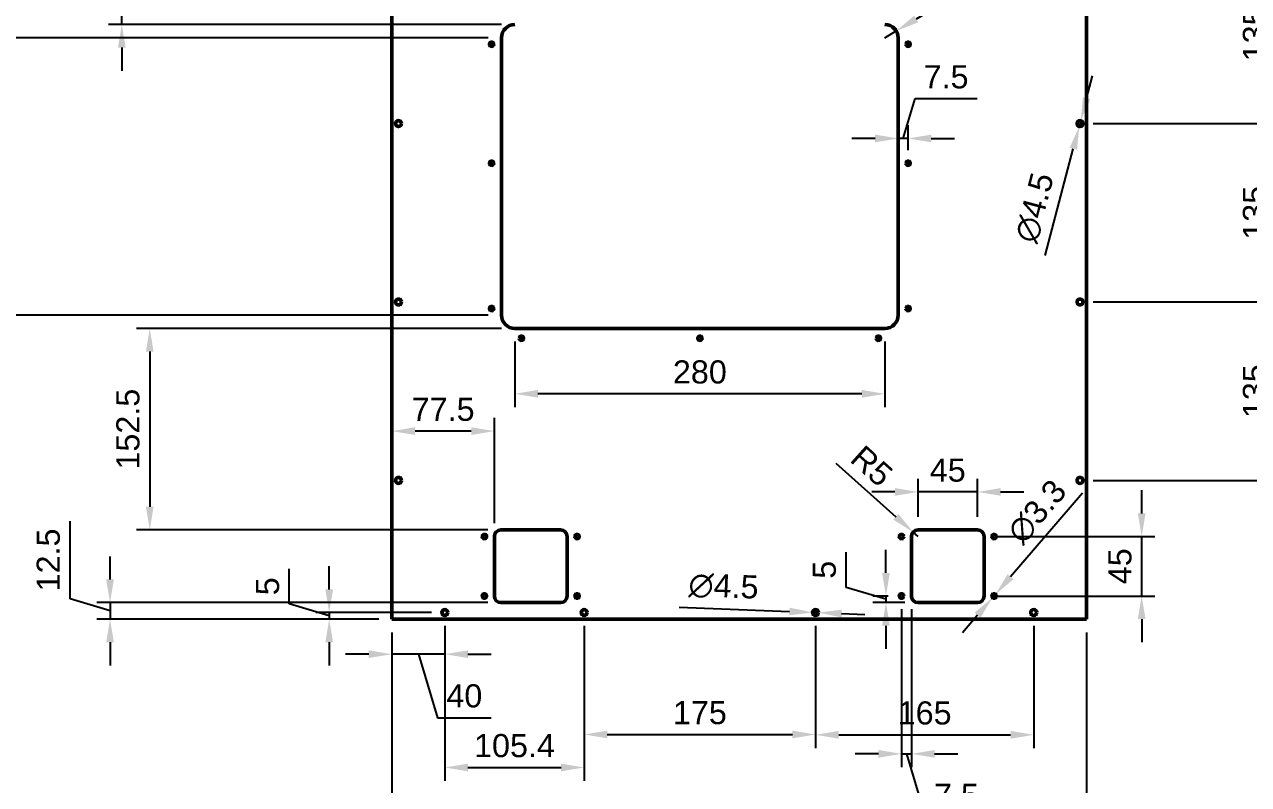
# Model space of a CAD drawing. Header units: millimetres. Extents: x 0 to 420, y 0 to 297.
# Drawn here: x 94.6 to 279.7, y 99.6 to 214.6 of the extents above; entities that cross this region are included whole.
import ezdxf

# ---------------------------------------------------------------- set-up
doc = ezdxf.new("R2010")
doc.units = ezdxf.units.MM
doc.header["$LTSCALE"] = 0.75
doc.layers.add('Dimensions', color=7, linetype='Continuous', lineweight=25)
doc.layers.add('Visible', color=7, linetype='Continuous', lineweight=50)
doc.styles.get("Standard").update_dxf_attribs({"font": 'arial.ttf'})
doc.dimstyles.new('ISO-25', dxfattribs={"dimtxt": 3.5, "dimasz": 3.5, "dimexe": 2, "dimexo": 2, "dimgap": 1.5, "dimtad": 1, "dimzin": 12, "dimdsep": 46, "dimtxsty": 'Standard', "dimcen": 0, "dimclrd": 256, "dimclre": 256, "dimclrt": 256, "dimazin": 3, "dimtp": 0.1, "dimtm": 0.1, "dimtfac": 0.714, "dimtmove": 1, "dimatfit": 3, "dimfxl": 1, "dimtzin": 12, "dimarcsym": 0})

# ---------------------------------------------------------------- blocks, each defined once
blk = doc.blocks.new('*D53')
at = {"layer": 'Defpoints', "color": 0, "transparency": 16777216}
for p in [(150.137704, 124.615066), (255.217704, 124.615066), (255.217704, 92.709721)]:
    blk.add_point(p, dxfattribs=at)
at = {"layer": 'Dimensions', "lineweight": -2, "transparency": 16777216}
for p, q in [((150.137704, 122.615066), (150.137704, 90.709721)), ((255.217704, 122.615066), (255.217704, 90.709721)), ((153.637704, 92.709721), (251.717704, 92.709721))]:
    blk.add_line(p, q, dxfattribs=at)
at = {"layer": 'Dimensions', "transparency": 16777216}
for points in [[(153.637704, 93.293054), (153.637704, 92.126388), (150.137704, 92.709721)], [(251.717704, 93.293054), (251.717704, 92.126388), (255.217704, 92.709721)]]:
    blk.add_solid(points, dxfattribs=at)
at = {"layer": 'Dimensions', "transparency": 16777216, "insert": (202.677704, 95.996726), "char_height": 3.5, "attachment_point": 5}
blk.add_mtext('525.4', dxfattribs=at)
blk = doc.blocks.new('*D54')
at = {"layer": 'Defpoints', "color": 0, "transparency": 16777216}
for p in [(150.137704, 124.615066), (158.137704, 125.615066), (150.137704, 119.307873)]:
    blk.add_point(p, dxfattribs=at)
at = {"layer": 'Dimensions', "lineweight": -2, "transparency": 16777216}
for p, q in [((150.137704, 122.615066), (150.137704, 117.307873)), ((158.137704, 123.615066), (158.137704, 117.307873)), ((146.637704, 119.307873), (143.137704, 119.307873)), ((158.137704, 119.307873), (150.137704, 119.307873)), ((158.137704, 119.307873), (150.137704, 119.307873)), ((154.137704, 119.307873), (157.021009, 109.696856)), ((161.637704, 119.307873), (165.137704, 119.307873)), ((157.021009, 109.696856), (165.163574, 109.696856))]:
    blk.add_line(p, q, dxfattribs=at)
at = {"layer": 'Dimensions', "transparency": 16777216}
for points in [[(146.637704, 119.891206), (146.637704, 118.724539), (150.137704, 119.307873)], [(161.637704, 119.891206), (161.637704, 118.724539), (158.137704, 119.307873)]]:
    blk.add_solid(points, dxfattribs=at)
at = {"layer": 'Dimensions', "transparency": 16777216, "insert": (161.092292, 112.983862), "char_height": 3.5, "attachment_point": 5}
blk.add_mtext('40', dxfattribs=at)
blk = doc.blocks.new('*D55')
at = {"layer": 'Defpoints', "color": 0, "transparency": 16777216}
for p in [(140.648818, 124.615066), (150.137704, 124.615066), (158.137704, 125.615066)]:
    blk.add_point(p, dxfattribs=at)
at = {"layer": 'Dimensions', "lineweight": -2, "transparency": 16777216}
for p, q in [((134.618975, 126.924019), (134.618975, 132.244619)), ((140.648818, 129.115066), (140.648818, 132.615066)), ((140.648818, 125.115066), (134.618975, 126.924019)), ((156.137704, 125.615066), (138.648818, 125.615066)), ((148.137704, 124.615066), (138.648818, 124.615066)), ((140.648818, 125.615066), (140.648818, 124.615066)), ((140.648818, 125.615066), (140.648818, 124.615066)), ((140.648818, 121.115066), (140.648818, 117.615066))]:
    blk.add_line(p, q, dxfattribs=at)
at = {"layer": 'Dimensions', "transparency": 16777216}
for points in [[(140.065485, 129.115066), (141.232152, 129.115066), (140.648818, 125.615066)], [(140.065485, 121.115066), (141.232152, 121.115066), (140.648818, 124.615066)]]:
    blk.add_solid(points, dxfattribs=at)
at = {"layer": 'Dimensions', "transparency": 16777216, "insert": (131.339132, 129.584319), "char_height": 3.5, "attachment_point": 5, "rotation": 90}
blk.add_mtext('5', dxfattribs=at)
blk = doc.blocks.new('*D56')
at = {"layer": 'Defpoints', "color": 0, "transparency": 16777216}
for p in [(158.137704, 125.615066), (179.217704, 125.615066), (179.217704, 102.163738)]:
    blk.add_point(p, dxfattribs=at)
at = {"layer": 'Dimensions', "lineweight": -2, "transparency": 16777216}
for p, q in [((158.137704, 123.615066), (158.137704, 100.163738)), ((179.217704, 123.615066), (179.217704, 100.163738)), ((161.637704, 102.163738), (175.717704, 102.163738))]:
    blk.add_line(p, q, dxfattribs=at)
at = {"layer": 'Dimensions', "transparency": 16777216}
for points in [[(161.637704, 102.747071), (161.637704, 101.580404), (158.137704, 102.163738)], [(175.717704, 102.747071), (175.717704, 101.580404), (179.217704, 102.163738)]]:
    blk.add_solid(points, dxfattribs=at)
at = {"layer": 'Dimensions', "transparency": 16777216, "insert": (168.677704, 105.450743), "char_height": 3.5, "attachment_point": 5}
blk.add_mtext('105.4', dxfattribs=at)
blk = doc.blocks.new('*D57')
at = {"layer": 'Defpoints', "color": 0, "transparency": 16777216}
for p in [(179.217704, 125.615066), (214.217704, 125.615066), (214.217704, 107.154792)]:
    blk.add_point(p, dxfattribs=at)
at = {"layer": 'Dimensions', "lineweight": -2, "transparency": 16777216}
for p, q in [((179.217704, 123.615066), (179.217704, 105.154792)), ((214.217704, 123.615066), (214.217704, 105.154792)), ((182.717704, 107.154792), (210.717704, 107.154792))]:
    blk.add_line(p, q, dxfattribs=at)
at = {"layer": 'Dimensions', "transparency": 16777216}
for points in [[(182.717704, 107.738125), (182.717704, 106.571458), (179.217704, 107.154792)], [(210.717704, 107.738125), (210.717704, 106.571458), (214.217704, 107.154792)]]:
    blk.add_solid(points, dxfattribs=at)
at = {"layer": 'Dimensions', "transparency": 16777216, "insert": (196.717704, 110.441797), "char_height": 3.5, "attachment_point": 5}
blk.add_mtext('175', dxfattribs=at)
blk = doc.blocks.new('*D58')
at = {"layer": 'Defpoints', "color": 0, "transparency": 16777216}
for p in [(214.217704, 125.615066), (247.217704, 125.615066), (247.217704, 107.108318)]:
    blk.add_point(p, dxfattribs=at)
at = {"layer": 'Dimensions', "lineweight": -2, "transparency": 16777216}
for p, q in [((214.217704, 123.615066), (214.217704, 105.108318)), ((247.217704, 123.615066), (247.217704, 105.108318)), ((217.717704, 107.108318), (243.717704, 107.108318))]:
    blk.add_line(p, q, dxfattribs=at)
at = {"layer": 'Dimensions', "transparency": 16777216}
for points in [[(217.717704, 107.691652), (217.717704, 106.524985), (214.217704, 107.108318)], [(243.717704, 107.691652), (243.717704, 106.524985), (247.217704, 107.108318)]]:
    blk.add_solid(points, dxfattribs=at)
at = {"layer": 'Dimensions', "transparency": 16777216, "insert": (230.717704, 110.395324), "char_height": 3.5, "attachment_point": 5}
blk.add_mtext('165', dxfattribs=at)
blk = doc.blocks.new('*D59')
at = {"layer": 'Defpoints', "color": 0, "transparency": 16777216}
for p in [(213.768044, 125.632532), (214.667365, 125.597599)]:
    blk.add_point(p, dxfattribs=at)
at = {"layer": 'Dimensions', "lineweight": -2, "transparency": 16777216}
for p, q in [((193.576926, 126.416824), (210.270681, 125.768382)), ((214.667365, 125.597599), (213.768044, 125.632532)), ((218.164728, 125.46175), (221.66209, 125.3259))]:
    blk.add_line(p, q, dxfattribs=at)
at = {"layer": 'Dimensions', "transparency": 16777216}
for points in [[(210.293323, 126.351275), (210.248039, 125.185488), (213.768044, 125.632532)], [(218.187369, 126.044643), (218.142086, 124.878856), (214.667365, 125.597599)]]:
    blk.add_solid(points, dxfattribs=at)
at = {"layer": 'Dimensions', "transparency": 16777216, "insert": (200.306504, 129.542868), "char_height": 3.5, "attachment_point": 5, "rotation": 357.77556184}
blk.add_mtext('∅4.5', dxfattribs=at)
blk = doc.blocks.new('*D60')
at = {"layer": 'Defpoints', "color": 0, "transparency": 16777216}
for p in [(228.972589, 137.782001), (229.717704, 137.115066)]:
    blk.add_point(p, dxfattribs=at)
at = {"layer": 'Dimensions', "lineweight": -2, "transparency": 16777216}
for p, q in [((217.296489, 148.23301), (226.364685, 140.116276)), ((229.717704, 137.115066), (228.972589, 137.782001))]:
    blk.add_line(p, q, dxfattribs=at)
at = {"layer": 'Dimensions', "transparency": 16777216}
blk.add_solid([(226.753731, 140.550927), (225.97564, 139.681625), (228.972589, 137.782001)], dxfattribs=at)
at = {"layer": 'Dimensions', "transparency": 16777216, "insert": (222.71408, 147.785642), "char_height": 3.5, "attachment_point": 5, "rotation": 318.16897779}
blk.add_mtext('R5', dxfattribs=at)
blk = doc.blocks.new('*D61')
at = {"layer": 'Defpoints', "color": 0, "transparency": 16777216}
for p in [(229.717704, 143.863776), (229.717704, 138.115066), (238.717704, 138.115066)]:
    blk.add_point(p, dxfattribs=at)
at = {"layer": 'Dimensions', "lineweight": -2, "transparency": 16777216}
for p, q in [((229.717704, 140.115066), (229.717704, 145.863776)), ((238.717704, 140.115066), (238.717704, 145.863776)), ((226.217704, 143.863776), (222.717704, 143.863776)), ((238.717704, 143.863776), (229.717704, 143.863776)), ((242.217704, 143.863776), (245.717704, 143.863776))]:
    blk.add_line(p, q, dxfattribs=at)
at = {"layer": 'Dimensions', "transparency": 16777216}
for points in [[(226.217704, 144.447109), (226.217704, 143.280442), (229.717704, 143.863776)], [(242.217704, 144.447109), (242.217704, 143.280442), (238.717704, 143.863776)]]:
    blk.add_solid(points, dxfattribs=at)
at = {"layer": 'Dimensions', "transparency": 16777216, "insert": (234.217704, 147.143619), "char_height": 3.5, "attachment_point": 5}
blk.add_mtext('45', dxfattribs=at)
blk = doc.blocks.new('*D62')
at = {"layer": 'Defpoints', "color": 0, "transparency": 16777216}
for p in [(239.717704, 137.115066), (263.551642, 137.115066), (239.717704, 128.115066)]:
    blk.add_point(p, dxfattribs=at)
at = {"layer": 'Dimensions', "lineweight": -2, "transparency": 16777216}
for p, q in [((263.551642, 140.615066), (263.551642, 144.115066)), ((241.717704, 137.115066), (265.551642, 137.115066)), ((263.551642, 128.115066), (263.551642, 137.115066)), ((241.717704, 128.115066), (265.551642, 128.115066)), ((263.551642, 124.615066), (263.551642, 121.115066))]:
    blk.add_line(p, q, dxfattribs=at)
at = {"layer": 'Dimensions', "transparency": 16777216}
for points in [[(262.968309, 140.615066), (264.134976, 140.615066), (263.551642, 137.115066)], [(262.968309, 124.615066), (264.134976, 124.615066), (263.551642, 128.115066)]]:
    blk.add_solid(points, dxfattribs=at)
at = {"layer": 'Dimensions', "transparency": 16777216, "insert": (260.271799, 132.615066), "char_height": 3.5, "attachment_point": 5, "rotation": 90}
blk.add_mtext('45', dxfattribs=at)
blk = doc.blocks.new('*D63')
at = {"layer": 'Defpoints', "color": 0, "transparency": 16777216}
for p in [(227.217704, 128.115066), (228.717704, 128.115066), (228.717704, 104.223645)]:
    blk.add_point(p, dxfattribs=at)
at = {"layer": 'Dimensions', "lineweight": -2, "transparency": 16777216}
for p, q in [((227.217704, 126.115066), (227.217704, 102.223645)), ((228.717704, 126.115066), (228.717704, 102.223645)), ((223.717704, 104.223645), (220.217704, 104.223645)), ((227.217704, 104.223645), (228.717704, 104.223645)), ((227.217704, 104.223645), (228.717704, 104.223645)), ((227.967704, 104.223645), (230.844563, 94.634116)), ((232.217704, 104.223645), (235.717704, 104.223645)), ((230.844563, 94.634116), (240.214277, 94.634116))]:
    blk.add_line(p, q, dxfattribs=at)
at = {"layer": 'Dimensions', "transparency": 16777216}
for points in [[(223.717704, 104.806978), (223.717704, 103.640312), (227.217704, 104.223645)], [(232.217704, 104.806978), (232.217704, 103.640312), (228.717704, 104.223645)]]:
    blk.add_solid(points, dxfattribs=at)
at = {"layer": 'Dimensions', "transparency": 16777216, "insert": (235.52942, 97.913959), "char_height": 3.5, "attachment_point": 5}
blk.add_mtext('7.5', dxfattribs=at)
blk = doc.blocks.new('*D64')
at = {"layer": 'Defpoints', "color": 0, "transparency": 16777216}
for p in [(227.217704, 128.115066), (224.868406, 127.115066), (229.717704, 127.115066)]:
    blk.add_point(p, dxfattribs=at)
at = {"layer": 'Dimensions', "lineweight": -2, "transparency": 16777216}
for p, q in [((218.838563, 129.424019), (218.838563, 134.744619)), ((224.868406, 131.615066), (224.868406, 135.115066)), ((224.868406, 127.615066), (218.838563, 129.424019)), ((225.217704, 128.115066), (222.868406, 128.115066)), ((224.868406, 128.115066), (224.868406, 127.115066)), ((224.868406, 128.115066), (224.868406, 127.115066)), ((227.717704, 127.115066), (222.868406, 127.115066)), ((224.868406, 123.615066), (224.868406, 120.115066))]:
    blk.add_line(p, q, dxfattribs=at)
at = {"layer": 'Dimensions', "transparency": 16777216}
for points in [[(224.285073, 131.615066), (225.451739, 131.615066), (224.868406, 128.115066)], [(224.285073, 123.615066), (225.451739, 123.615066), (224.868406, 127.115066)]]:
    blk.add_solid(points, dxfattribs=at)
at = {"layer": 'Dimensions', "transparency": 16777216, "insert": (215.55872, 132.084319), "char_height": 3.5, "attachment_point": 5, "rotation": 90}
blk.add_mtext('5', dxfattribs=at)
blk = doc.blocks.new('*D65')
at = {"layer": 'Defpoints', "color": 0, "transparency": 16777216}
for p in [(241.002572, 127.86483), (241.432837, 128.365301)]:
    blk.add_point(p, dxfattribs=at)
at = {"layer": 'Dimensions', "lineweight": -2, "transparency": 16777216}
for p, q in [((254.588579, 143.66766), (243.714547, 131.019317)), ((241.002572, 127.86483), (241.432837, 128.365301)), ((238.720862, 125.210814), (236.439152, 122.556798))]:
    blk.add_line(p, q, dxfattribs=at)
at = {"layer": 'Dimensions', "transparency": 16777216}
for points in [[(243.272211, 131.399602), (244.156883, 130.639032), (241.432837, 128.365301)], [(238.278526, 125.591099), (239.163198, 124.830529), (241.002572, 127.86483)]]:
    blk.add_solid(points, dxfattribs=at)
at = {"layer": 'Dimensions', "transparency": 16777216, "insert": (247.725688, 140.877165), "char_height": 3.5, "attachment_point": 5, "rotation": 49.31369579}
blk.add_mtext('∅3.3', dxfattribs=at)
blk = doc.blocks.new('*D71')
at = {"layer": 'Defpoints', "color": 0, "transparency": 16777216}
for p in [(254.217704, 226.615066), (283.916189, 226.615066), (254.217704, 199.615066)]:
    blk.add_point(p, dxfattribs=at)
at = {"layer": 'Dimensions', "lineweight": -2, "transparency": 16777216}
for p, q in [((256.217704, 226.615066), (285.916189, 226.615066)), ((283.916189, 203.115066), (283.916189, 223.115066)), ((256.217704, 199.615066), (285.916189, 199.615066))]:
    blk.add_line(p, q, dxfattribs=at)
at = {"layer": 'Dimensions', "transparency": 16777216}
for points in [[(283.332856, 223.115066), (284.499523, 223.115066), (283.916189, 226.615066)], [(283.332856, 203.115066), (284.499523, 203.115066), (283.916189, 199.615066)]]:
    blk.add_solid(points, dxfattribs=at)
at = {"layer": 'Dimensions', "transparency": 16777216, "insert": (280.62799, 213.115066), "char_height": 3.5, "attachment_point": 5, "rotation": 90}
blk.add_mtext('135', dxfattribs=at)
blk = doc.blocks.new('*D72')
at = {"layer": 'Defpoints', "color": 0, "transparency": 16777216}
for p in [(254.217704, 199.615066), (283.916189, 199.615066), (254.217704, 172.615066)]:
    blk.add_point(p, dxfattribs=at)
at = {"layer": 'Dimensions', "lineweight": -2, "transparency": 16777216}
for p, q in [((256.217704, 199.615066), (285.916189, 199.615066)), ((283.916189, 176.115066), (283.916189, 196.115066)), ((256.217704, 172.615066), (285.916189, 172.615066))]:
    blk.add_line(p, q, dxfattribs=at)
at = {"layer": 'Dimensions', "transparency": 16777216}
for points in [[(283.332856, 196.115066), (284.499523, 196.115066), (283.916189, 199.615066)], [(283.332856, 176.115066), (284.499523, 176.115066), (283.916189, 172.615066)]]:
    blk.add_solid(points, dxfattribs=at)
at = {"layer": 'Dimensions', "transparency": 16777216, "insert": (280.62799, 186.115066), "char_height": 3.5, "attachment_point": 5, "rotation": 90}
blk.add_mtext('135', dxfattribs=at)
blk = doc.blocks.new('*D73')
at = {"layer": 'Defpoints', "color": 0, "transparency": 16777216}
for p in [(254.217704, 172.615066), (283.916189, 172.615066), (254.217704, 145.615066)]:
    blk.add_point(p, dxfattribs=at)
at = {"layer": 'Dimensions', "lineweight": -2, "transparency": 16777216}
for p, q in [((256.217704, 172.615066), (285.916189, 172.615066)), ((283.916189, 149.115066), (283.916189, 169.115066)), ((256.217704, 145.615066), (285.916189, 145.615066))]:
    blk.add_line(p, q, dxfattribs=at)
at = {"layer": 'Dimensions', "transparency": 16777216}
for points in [[(283.332856, 169.115066), (284.499523, 169.115066), (283.916189, 172.615066)], [(283.332856, 149.115066), (284.499523, 149.115066), (283.916189, 145.615066)]]:
    blk.add_solid(points, dxfattribs=at)
at = {"layer": 'Dimensions', "transparency": 16777216, "insert": (280.62799, 159.115066), "char_height": 3.5, "attachment_point": 5, "rotation": 90}
blk.add_mtext('135', dxfattribs=at)
blk = doc.blocks.new('*D74')
at = {"layer": 'Defpoints', "color": 0, "transparency": 16777216}
for p in [(254.332331, 200.050222), (254.103078, 199.17991)]:
    blk.add_point(p, dxfattribs=at)
at = {"layer": 'Dimensions', "lineweight": -2, "transparency": 16777216}
for p, q in [((255.223873, 203.434768), (256.115415, 206.819314)), ((254.332331, 200.050222), (254.103078, 199.17991)), ((248.955992, 179.640108), (253.211536, 195.795363))]:
    blk.add_line(p, q, dxfattribs=at)
at = {"layer": 'Dimensions', "transparency": 16777216}
for points in [[(254.659782, 203.583358), (255.787964, 203.286178), (254.332331, 200.050222)], [(252.647445, 195.943954), (253.775627, 195.646773), (254.103078, 199.17991)]]:
    blk.add_solid(points, dxfattribs=at)
at = {"layer": 'Dimensions', "transparency": 16777216, "insert": (247.364759, 186.887683), "char_height": 3.5, "attachment_point": 5, "rotation": 75.24264608}
blk.add_mtext('∅4.5', dxfattribs=at)
blk = doc.blocks.new('*D75')
at = {"layer": 'Defpoints', "color": 0, "transparency": 16777216}
for p in [(150.137704, 153.071752), (150.137704, 152.413028), (165.637704, 137.115066)]:
    blk.add_point(p, dxfattribs=at)
at = {"layer": 'Dimensions', "lineweight": -2, "transparency": 16777216}
for p, q in [((150.137704, 154.413028), (150.137704, 155.071752)), ((165.637704, 139.115066), (165.637704, 155.071752)), ((162.137704, 153.071752), (153.637704, 153.071752))]:
    blk.add_line(p, q, dxfattribs=at)
at = {"layer": 'Dimensions', "transparency": 16777216}
for points in [[(153.637704, 153.655086), (153.637704, 152.488419), (150.137704, 153.071752)], [(162.137704, 153.655086), (162.137704, 152.488419), (165.637704, 153.071752)]]:
    blk.add_solid(points, dxfattribs=at)
at = {"layer": 'Dimensions', "transparency": 16777216, "insert": (157.887704, 156.351595), "char_height": 3.5, "attachment_point": 5}
blk.add_mtext('77.5', dxfattribs=at)
blk = doc.blocks.new('*D76')
at = {"layer": 'Defpoints', "color": 0, "transparency": 16777216}
for p in [(166.637704, 127.115066), (107.49764, 124.615066), (150.137704, 124.615066)]:
    blk.add_point(p, dxfattribs=at)
at = {"layer": 'Dimensions', "lineweight": -2, "transparency": 16777216}
for p, q in [((101.460634, 127.676167), (101.460634, 139.464366)), ((107.49764, 130.615066), (107.49764, 134.115066)), ((107.49764, 125.865066), (101.460634, 127.676167)), ((164.637704, 127.115066), (105.49764, 127.115066)), ((107.49764, 127.115066), (107.49764, 124.615066)), ((107.49764, 127.115066), (107.49764, 124.615066)), ((148.137704, 124.615066), (105.49764, 124.615066)), ((107.49764, 121.115066), (107.49764, 117.615066))]:
    blk.add_line(p, q, dxfattribs=at)
at = {"layer": 'Dimensions', "transparency": 16777216}
for points in [[(106.914306, 130.615066), (108.080973, 130.615066), (107.49764, 127.115066)], [(106.914306, 121.115066), (108.080973, 121.115066), (107.49764, 124.615066)]]:
    blk.add_solid(points, dxfattribs=at)
at = {"layer": 'Dimensions', "transparency": 16777216, "insert": (98.173629, 133.570267), "char_height": 3.5, "attachment_point": 5, "rotation": 90}
blk.add_mtext('12.5', dxfattribs=at)
blk = doc.blocks.new('*D77')
at = {"layer": 'Defpoints', "color": 0, "transparency": 16777216}
for p in [(168.717704, 168.615066), (224.717704, 168.615066), (168.717704, 158.715571)]:
    blk.add_point(p, dxfattribs=at)
at = {"layer": 'Dimensions', "lineweight": -2, "transparency": 16777216}
for p, q in [((168.717704, 166.615066), (168.717704, 156.715571)), ((224.717704, 166.615066), (224.717704, 156.715571)), ((221.217704, 158.715571), (172.217704, 158.715571))]:
    blk.add_line(p, q, dxfattribs=at)
at = {"layer": 'Dimensions', "transparency": 16777216}
for points in [[(172.217704, 159.298904), (172.217704, 158.132237), (168.717704, 158.715571)], [(221.217704, 159.298904), (221.217704, 158.132237), (224.717704, 158.715571)]]:
    blk.add_solid(points, dxfattribs=at)
at = {"layer": 'Dimensions', "transparency": 16777216, "insert": (196.717704, 162.002576), "char_height": 3.5, "attachment_point": 5}
blk.add_mtext('280', dxfattribs=at)
blk = doc.blocks.new('*D78')
at = {"layer": 'Defpoints', "color": 0, "transparency": 16777216}
for p in [(168.717704, 168.615066), (113.507076, 138.115066), (166.637704, 138.115066)]:
    blk.add_point(p, dxfattribs=at)
at = {"layer": 'Dimensions', "lineweight": -2, "transparency": 16777216}
for p, q in [((166.717704, 168.615066), (111.507076, 168.615066)), ((113.507076, 165.115066), (113.507076, 141.615066)), ((164.637704, 138.115066), (111.507076, 138.115066))]:
    blk.add_line(p, q, dxfattribs=at)
at = {"layer": 'Dimensions', "transparency": 16777216}
for points in [[(112.923743, 165.115066), (114.090409, 165.115066), (113.507076, 168.615066)], [(112.923743, 141.615066), (114.090409, 141.615066), (113.507076, 138.115066)]]:
    blk.add_solid(points, dxfattribs=at)
at = {"layer": 'Dimensions', "transparency": 16777216, "insert": (110.220071, 153.365066), "char_height": 3.5, "attachment_point": 5, "rotation": 90}
blk.add_mtext('152.5', dxfattribs=at)
blk = doc.blocks.new('*D85')
at = {"layer": 'Defpoints', "color": 0, "transparency": 16777216}
for p in [(109.281912, 224.615066), (182.737704, 224.615066), (168.717704, 214.615066)]:
    blk.add_point(p, dxfattribs=at)
at = {"layer": 'Dimensions', "lineweight": -2, "transparency": 16777216}
for p, q in [((109.281912, 228.115066), (109.281912, 231.615066)), ((180.737704, 224.615066), (107.281912, 224.615066)), ((109.281912, 214.615066), (109.281912, 224.615066)), ((166.717704, 214.615066), (107.281912, 214.615066)), ((109.281912, 211.115066), (109.281912, 207.615066))]:
    blk.add_line(p, q, dxfattribs=at)
at = {"layer": 'Dimensions', "transparency": 16777216}
for points in [[(108.698579, 228.115066), (109.865246, 228.115066), (109.281912, 224.615066)], [(108.698579, 211.115066), (109.865246, 211.115066), (109.281912, 214.615066)]]:
    blk.add_solid(points, dxfattribs=at)
at = {"layer": 'Dimensions', "transparency": 16777216, "insert": (105.994907, 219.615066), "char_height": 3.5, "attachment_point": 5, "rotation": 90}
blk.add_mtext('50', dxfattribs=at)
blk = doc.blocks.new('*D90')
at = {"layer": 'Defpoints', "color": 0, "transparency": 16777216}
for p in [(85.148568, 212.615066), (166.717704, 212.615066), (166.717704, 170.615066)]:
    blk.add_point(p, dxfattribs=at)
at = {"layer": 'Dimensions', "lineweight": -2, "transparency": 16777216}
for p, q in [((164.717704, 212.615066), (83.148568, 212.615066)), ((85.148568, 174.115066), (85.148568, 209.115066)), ((164.717704, 170.615066), (83.148568, 170.615066))]:
    blk.add_line(p, q, dxfattribs=at)
at = {"layer": 'Dimensions', "transparency": 16777216}
for points in [[(84.565234, 209.115066), (85.731901, 209.115066), (85.148568, 212.615066)], [(84.565234, 174.115066), (85.731901, 174.115066), (85.148568, 170.615066)]]:
    blk.add_solid(points, dxfattribs=at)
at = {"layer": 'Dimensions', "transparency": 16777216, "insert": (81.861562, 191.615066), "char_height": 3.5, "attachment_point": 5, "rotation": 90}
blk.add_mtext('210', dxfattribs=at)
blk = doc.blocks.new('*D93')
at = {"layer": 'Defpoints', "color": 0, "transparency": 16777216}
for p in [(226.43432, 213.641337), (224.717704, 212.615066)]:
    blk.add_point(p, dxfattribs=at)
at = {"layer": 'Dimensions', "lineweight": -2, "transparency": 16777216}
for p, q in [((242.185376, 223.058039), (229.438396, 215.437311)), ((224.717704, 212.615066), (226.43432, 213.641337))]:
    blk.add_line(p, q, dxfattribs=at)
at = {"layer": 'Dimensions', "transparency": 16777216}
blk.add_solid([(229.139067, 215.937991), (229.737725, 214.936632), (226.43432, 213.641337)], dxfattribs=at)
at = {"layer": 'Dimensions', "transparency": 16777216, "insert": (235.627245, 222.966924), "char_height": 3.5, "attachment_point": 5, "rotation": 30.87292366}
blk.add_mtext('R10', dxfattribs=at)
blk = doc.blocks.new('*D94')
at = {"layer": 'Defpoints', "color": 0, "transparency": 16777216}
for p in [(226.717704, 197.358976), (226.717704, 197.358976), (228.217704, 193.615066)]:
    blk.add_point(p, dxfattribs=at)
at = {"layer": 'Dimensions', "lineweight": -2, "transparency": 16777216}
for p, q in [((227.467704, 197.358976), (229.276657, 203.388819)), ((229.276657, 203.388819), (238.646371, 203.388819)), ((228.217704, 195.615066), (228.217704, 199.358976)), ((223.217704, 197.358976), (219.717704, 197.358976)), ((228.217704, 197.358976), (226.717704, 197.358976)), ((228.217704, 197.358976), (226.717704, 197.358976)), ((231.717704, 197.358976), (235.217704, 197.358976))]:
    blk.add_line(p, q, dxfattribs=at)
at = {"layer": 'Dimensions', "transparency": 16777216}
for points in [[(223.217704, 197.94231), (223.217704, 196.775643), (226.717704, 197.358976)], [(231.717704, 197.94231), (231.717704, 196.775643), (228.217704, 197.358976)]]:
    blk.add_solid(points, dxfattribs=at)
at = {"layer": 'Dimensions', "transparency": 16777216, "insert": (233.961514, 206.668663), "char_height": 3.5, "attachment_point": 5}
blk.add_mtext('7.5', dxfattribs=at)

msp = doc.modelspace()

# ---------------------------------------------------------------- linework, layer by layer
at = {"layer": 'Visible', "extrusion": (0, 2.967e-13, -1)}
for p, q in [((255.217704, 124.615066, 1), (255.217704, 260.615066, 1)), ((150.137704, 256.615066, 1), (150.137704, 124.615066, 1)), ((166.717704, 170.615066, 1), (166.717704, 212.615066, 1)), ((226.717704, 212.615066, 1), (226.717704, 170.615066, 1)), ((224.717704, 168.615066, 1), (168.717704, 168.615066, 1)), ((165.637704, 137.115066, 1), (165.637704, 128.115066, 1)), ((175.637704, 138.115066, 1), (166.637704, 138.115066, 1)), ((176.637704, 128.115066, 1), (176.637704, 137.115066, 1)), ((228.717704, 137.115066, 1), (228.717704, 128.115066, 1)), ((238.717704, 138.115066, 1), (229.717704, 138.115066, 1)), ((239.717704, 128.115066, 1), (239.717704, 137.115066, 1)), ((166.637704, 127.115066, 1), (175.637704, 127.115066, 1)), ((229.717704, 127.115066, 1), (238.717704, 127.115066, 1)), ((150.137704, 124.615066, 1), (255.217704, 124.615066, 1))]:
    msp.add_line(p, q, dxfattribs=at)
for centre in [(-165.217704, 211.615066, -1), (-228.217704, 211.615066, -1), (-165.217704, 193.615066, -1), (-228.217704, 193.615066, -1), (-165.217704, 171.615066, -1), (-228.217704, 171.615066, -1), (-169.717704, 167.115066, -1), (-196.717704, 167.115066, -1), (-223.717704, 167.115066, -1)]:
    msp.add_circle(centre, 0.33, dxfattribs=at)
at = {"layer": 'Visible'}
for centre, radius in [((151.137704, 199.615066, 1), 0.45), ((254.217704, 199.615066, 1), 0.45), ((151.137704, 172.615066, 1), 0.45), ((254.217704, 172.615066, 1), 0.45), ((151.137704, 145.615066, 1), 0.45), ((254.217704, 145.615066, 1), 0.45), ((164.137704, 137.115066, 1), 0.33), ((178.137704, 137.115066, 1), 0.33), ((227.217704, 137.115066, 1), 0.33), ((241.217704, 137.115066, 1), 0.33), ((164.137704, 128.115066, 1), 0.33), ((178.137704, 128.115066, 1), 0.33), ((227.217704, 128.115066, 1), 0.33), ((241.217704, 128.115066, 1), 0.33), ((158.137704, 125.615066, 1), 0.45), ((179.217704, 125.615066, 1), 0.45), ((214.217704, 125.615066, 1), 0.45), ((247.217704, 125.615066, 1), 0.45)]:
    msp.add_circle(centre, radius, dxfattribs=at)
at = {"layer": 'Visible', "extrusion": (0, 2.967e-13, -1)}
for centre, start, end in [((-168.717704, 212.615066, -1), 0, 90), ((-224.717704, 212.615066, -1), 90, 180)]:
    msp.add_arc(centre, 2, start, end, dxfattribs=at)
at = {"layer": 'Visible'}
for centre, radius, start, end in [((168.717704, 170.615066, 1), 2, 180, 270), ((224.717704, 170.615066, 1), 2, 270, 0), ((166.637704, 137.115066, 1), 1, 90, 180), ((175.637704, 137.115066, 1), 1, 0, 90), ((229.717704, 137.115066, 1), 1, 90, 180), ((238.717704, 137.115066, 1), 1, 0, 90), ((166.637704, 128.115066, 1), 1, 180, 270), ((175.637704, 128.115066, 1), 1, 270, 0), ((229.717704, 128.115066, 1), 1, 180, 270), ((238.717704, 128.115066, 1), 1, 270, 0)]:
    msp.add_arc(centre, radius, start, end, dxfattribs=at)

# ---------------------------------------------------------------- dimensions: what is measured, and where the dimension line sits
at = {"layer": 'Dimensions'}
for base, p1, p2, angle, picture, middle in [((109.281912, 224.615066), (168.717704, 214.615066), (182.737704, 224.615066), 90, '*D85', (105.994907, 219.615066)), ((113.507076, 138.115066), (168.717704, 168.615066), (166.637704, 138.115066), 270, '*D78', (110.220071, 153.365066)), ((107.49764, 124.615066), (166.637704, 127.115066), (150.137704, 124.615066), 90, '*D76', (98.173629, 129.176167)), ((224.868406, 127.115066), (227.217704, 128.115066), (229.717704, 127.115066), 90, '*D64', (215.55872, 130.924019)), ((140.648818, 124.615066), (158.137704, 125.615066), (150.137704, 124.615066), 90, '*D55', (131.339132, 128.424019))]:
    dim = msp.add_linear_dim(base=base, p1=p1, p2=p2, angle=angle, dimstyle='ISO-25', override={"dimlfac": 5, "dimclrd": 256, "dimclre": 256}, dxfattribs=at)
    dim.commit()
    dim.dimension.update_dxf_attribs({"geometry": picture, "text_midpoint": middle})
dim = msp.add_radius_dim(center=(224.717704, 212.615066), mpoint=(226.43432, 213.641337), dimstyle='ISO-25', override={"dimlfac": 5, "dimse1": 1, "dimclrd": 256, "dimclre": 256}, dxfattribs=at)
dim.commit()
dim.dimension.update_dxf_attribs({"geometry": '*D93', "text_midpoint": (235.627245, 222.966924)})
for p1, p2, distance, picture, middle in [((254.217704, 199.615066), (254.217704, 226.615066), -29.698485, '*D71', (280.62799, 213.115066)), ((166.717704, 170.615066), (166.717704, 212.615066), 81.569136, '*D90', (81.861562, 191.615066)), ((254.217704, 172.615066), (254.217704, 199.615066), -29.698485, '*D72', (280.62799, 186.115066)), ((254.217704, 145.615066), (254.217704, 172.615066), -29.698485, '*D73', (280.62799, 159.115066)), ((224.717704, 168.615066), (168.717704, 168.615066), 9.899495, '*D77', (196.717704, 162.002576)), ((238.717704, 138.115066), (229.717704, 138.115066), -5.74871, '*D61', (234.217704, 147.143619)), ((239.717704, 128.115066), (239.717704, 137.115066), -23.833938, '*D62', (260.271799, 132.615066)), ((150.137704, 124.615066), (255.217704, 124.615066), -31.905345, '*D53', (202.677704, 95.996726)), ((158.137704, 125.615066), (179.217704, 125.615066), -23.451328, '*D56', (168.677704, 105.450743)), ((179.217704, 125.615066), (214.217704, 125.615066), -18.460274, '*D57', (196.717704, 110.441797)), ((214.217704, 125.615066), (247.217704, 125.615066), -18.506748, '*D58', (230.717704, 110.395324))]:
    dim = msp.add_aligned_dim(p1=p1, p2=p2, distance=distance, dimstyle='ISO-25', override={"dimlfac": 5, "dimclrd": 256, "dimclre": 256}, dxfattribs=at)
    dim.commit()
    dim.dimension.update_dxf_attribs({"geometry": picture, "text_midpoint": middle})
for base, p1, p2, picture, middle in [((226.717704, 197.358976), (228.217704, 193.615066), (226.717704, 197.358976), '*D94', (230.776657, 206.668663)), ((150.137704, 153.071752), (165.637704, 137.115066), (150.137704, 152.413028), '*D75', (157.887704, 156.351595)), ((228.717704, 104.223645), (227.217704, 128.115066), (228.717704, 128.115066), '*D63', (232.344563, 97.913959)), ((150.137704, 119.307873), (158.137704, 125.615066), (150.137704, 124.615066), '*D54', (158.521009, 112.983862))]:
    dim = msp.add_linear_dim(base=base, p1=p1, p2=p2, dimstyle='ISO-25', override={"dimlfac": 5, "dimclrd": 256, "dimclre": 256}, dxfattribs=at)
    dim.commit()
    dim.dimension.update_dxf_attribs({"geometry": picture, "text_midpoint": middle})
for p1, p2, picture, middle in [((254.332331, 200.050222), (254.103078, 199.17991), '*D74', (250.637993, 186.025463)), ((241.002572, 127.86483), (241.432837, 128.365301), '*D65', (250.292418, 138.670496))]:
    dim = msp.add_diameter_dim_2p(p1=p1, p2=p2, dimstyle='ISO-25', override={"dimlfac": 5, "dimclrd": 256, "dimclre": 256}, dxfattribs=at)
    dim.commit()
    dim.dimension.update_dxf_attribs({"geometry": picture, "text_midpoint": middle, "dimtype": 163})
dim = msp.add_radius_dim(center=(229.717704, 137.115066), mpoint=(228.972589, 137.782001), dimstyle='ISO-25', override={"dimlfac": 5, "dimse1": 1, "dimclrd": 256, "dimclre": 256}, dxfattribs=at)
dim.commit()
dim.dimension.update_dxf_attribs({"geometry": '*D60', "text_midpoint": (220.526636, 145.34178), "dimtype": 164})
dim = msp.add_diameter_dim_2p(p1=(214.667365, 125.597599), p2=(213.768044, 125.632532), dimstyle='ISO-25', override={"dimlfac": 5, "dimclrd": 256, "dimclre": 256}, dxfattribs=at)
dim.commit()
dim.dimension.update_dxf_attribs({"geometry": '*D59', "text_midpoint": (200.306504, 129.542868)})

doc.saveas('drawing.dxf')
